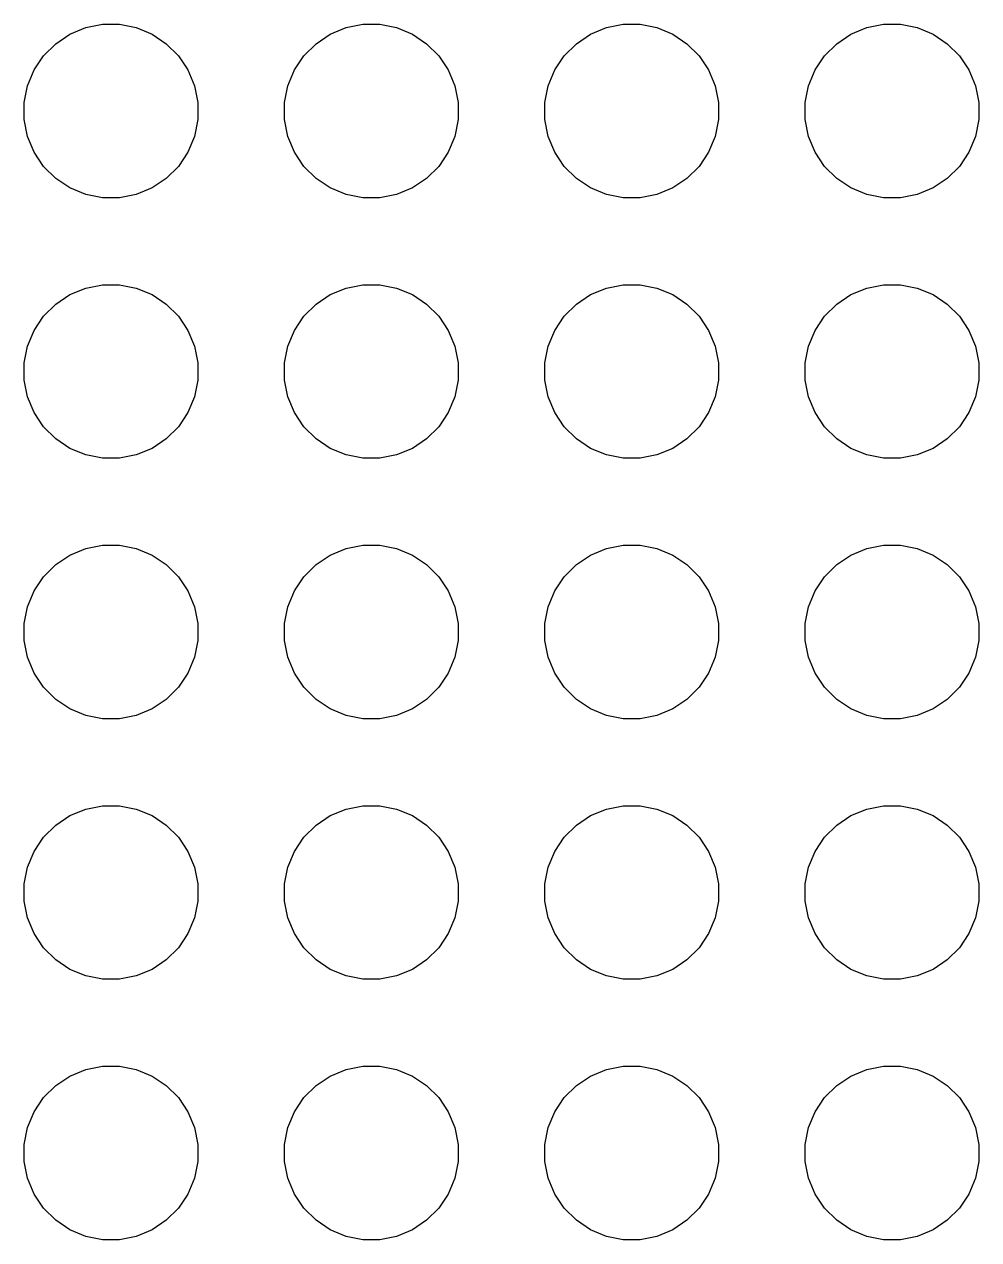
# Model space of a CAD drawing. Extents: x 99 to 187, y -188 to -32.
# Drawn here: x 145.47 to 154.79, y -70.38 to -58.52 of the extents above; entities that cross this region are included whole.
import ezdxf

# ---------------------------------------------------------------- set-up
doc = ezdxf.new("R2010")
doc.units = 0
doc.layers.add('BLACK', color=7, linetype='CONTINUOUS')

msp = doc.modelspace()

# ---------------------------------------------------------------- linework, layer by layer
at = {"layer": 'BLACK', "linetype": 'Continuous'}
for p, q in [((146.073258, -58.556601), (146.236685, -58.524093)), ((146.236685, -58.524093), (146.403315, -58.524093)), ((146.403315, -58.524093), (146.566742, -58.556601)), ((148.613258, -58.556601), (148.776685, -58.524093)), ((148.776685, -58.524093), (148.943315, -58.524093)), ((148.943315, -58.524093), (149.106742, -58.556601)), ((151.153258, -58.556601), (151.316685, -58.524093)), ((151.316685, -58.524093), (151.483315, -58.524093)), ((151.483315, -58.524093), (151.646742, -58.556601)), ((153.693258, -58.556601), (153.856685, -58.524093)), ((153.856685, -58.524093), (154.023315, -58.524093)), ((154.023315, -58.524093), (154.186742, -58.556601)), ((145.780766, -58.712941), (145.919313, -58.620367)), ((145.919313, -58.620367), (146.073258, -58.556601)), ((146.566742, -58.556601), (146.720687, -58.620367)), ((146.720687, -58.620367), (146.859234, -58.712941)), ((148.320766, -58.712941), (148.459313, -58.620367)), ((148.459313, -58.620367), (148.613258, -58.556601)), ((149.106742, -58.556601), (149.260687, -58.620367)), ((149.260687, -58.620367), (149.399234, -58.712941)), ((150.860766, -58.712941), (150.999313, -58.620367)), ((150.999313, -58.620367), (151.153258, -58.556601)), ((151.646742, -58.556601), (151.800687, -58.620367)), ((151.800687, -58.620367), (151.939234, -58.712941)), ((153.400766, -58.712941), (153.539313, -58.620367)), ((153.539313, -58.620367), (153.693258, -58.556601)), ((154.186742, -58.556601), (154.340687, -58.620367)), ((154.340687, -58.620367), (154.479234, -58.712941)), ((145.662941, -58.830766), (145.780766, -58.712941)), ((146.859234, -58.712941), (146.977059, -58.830766)), ((148.202941, -58.830766), (148.320766, -58.712941)), ((149.399234, -58.712941), (149.517059, -58.830766)), ((150.742941, -58.830766), (150.860766, -58.712941)), ((151.939234, -58.712941), (152.057059, -58.830766)), ((153.282941, -58.830766), (153.400766, -58.712941)), ((154.479234, -58.712941), (154.597059, -58.830766)), ((145.570367, -58.969313), (145.662941, -58.830766)), ((146.977059, -58.830766), (147.069633, -58.969313)), ((148.110367, -58.969313), (148.202941, -58.830766)), ((149.517059, -58.830766), (149.609633, -58.969313)), ((150.650367, -58.969313), (150.742941, -58.830766)), ((152.057059, -58.830766), (152.149633, -58.969313)), ((153.190367, -58.969313), (153.282941, -58.830766)), ((154.597059, -58.830766), (154.689633, -58.969313)), ((145.506601, -59.123258), (145.570367, -58.969313)), ((147.069633, -58.969313), (147.133399, -59.123258)), ((148.046601, -59.123258), (148.110367, -58.969313)), ((149.609633, -58.969313), (149.673399, -59.123258)), ((150.586601, -59.123258), (150.650367, -58.969313)), ((152.149633, -58.969313), (152.213399, -59.123258)), ((153.126601, -59.123258), (153.190367, -58.969313)), ((154.689633, -58.969313), (154.753399, -59.123258)), ((145.474093, -59.286685), (145.506601, -59.123258)), ((147.133399, -59.123258), (147.165907, -59.286685)), ((148.014093, -59.286685), (148.046601, -59.123258)), ((149.673399, -59.123258), (149.705907, -59.286685)), ((150.554093, -59.286685), (150.586601, -59.123258)), ((152.213399, -59.123258), (152.245907, -59.286685)), ((153.094093, -59.286685), (153.126601, -59.123258)), ((154.753399, -59.123258), (154.785907, -59.286685)), ((145.474093, -59.453315), (145.474093, -59.286685)), ((147.165907, -59.286685), (147.165907, -59.453315)), ((148.014093, -59.453315), (148.014093, -59.286685)), ((149.705907, -59.286685), (149.705907, -59.453315)), ((150.554093, -59.453315), (150.554093, -59.286685)), ((152.245907, -59.286685), (152.245907, -59.453315)), ((153.094093, -59.453315), (153.094093, -59.286685)), ((154.785907, -59.286685), (154.785907, -59.453315)), ((145.506601, -59.616742), (145.474093, -59.453315)), ((147.165907, -59.453315), (147.133399, -59.616742)), ((148.046601, -59.616742), (148.014093, -59.453315)), ((149.705907, -59.453315), (149.673399, -59.616742)), ((150.586601, -59.616742), (150.554093, -59.453315)), ((152.245907, -59.453315), (152.213399, -59.616742)), ((153.126601, -59.616742), (153.094093, -59.453315)), ((154.785907, -59.453315), (154.753399, -59.616742)), ((145.570367, -59.770687), (145.506601, -59.616742)), ((147.133399, -59.616742), (147.069633, -59.770687)), ((148.110367, -59.770687), (148.046601, -59.616742)), ((149.673399, -59.616742), (149.609633, -59.770687)), ((150.650367, -59.770687), (150.586601, -59.616742)), ((152.213399, -59.616742), (152.149633, -59.770687)), ((153.190367, -59.770687), (153.126601, -59.616742)), ((154.753399, -59.616742), (154.689633, -59.770687)), ((145.662941, -59.909234), (145.570367, -59.770687)), ((147.069633, -59.770687), (146.977059, -59.909234)), ((148.202941, -59.909234), (148.110367, -59.770687)), ((149.609633, -59.770687), (149.517059, -59.909234)), ((150.742941, -59.909234), (150.650367, -59.770687)), ((152.149633, -59.770687), (152.057059, -59.909234)), ((153.282941, -59.909234), (153.190367, -59.770687)), ((154.689633, -59.770687), (154.597059, -59.909234)), ((145.780766, -60.027059), (145.662941, -59.909234)), ((146.977059, -59.909234), (146.859234, -60.027059)), ((148.320766, -60.027059), (148.202941, -59.909234)), ((149.517059, -59.909234), (149.399234, -60.027059)), ((150.860766, -60.027059), (150.742941, -59.909234)), ((152.057059, -59.909234), (151.939234, -60.027059)), ((153.400766, -60.027059), (153.282941, -59.909234)), ((154.597059, -59.909234), (154.479234, -60.027059)), ((145.919313, -60.119633), (145.780766, -60.027059)), ((146.859234, -60.027059), (146.720687, -60.119633)), ((148.459313, -60.119633), (148.320766, -60.027059)), ((149.399234, -60.027059), (149.260687, -60.119633)), ((150.999313, -60.119633), (150.860766, -60.027059)), ((151.939234, -60.027059), (151.800687, -60.119633)), ((153.539313, -60.119633), (153.400766, -60.027059)), ((154.479234, -60.027059), (154.340687, -60.119633)), ((146.073258, -60.183399), (145.919313, -60.119633)), ((146.236685, -60.215907), (146.073258, -60.183399)), ((146.566742, -60.183399), (146.403315, -60.215907)), ((146.720687, -60.119633), (146.566742, -60.183399)), ((148.613258, -60.183399), (148.459313, -60.119633)), ((148.776685, -60.215907), (148.613258, -60.183399)), ((149.106742, -60.183399), (148.943315, -60.215907)), ((149.260687, -60.119633), (149.106742, -60.183399)), ((151.153258, -60.183399), (150.999313, -60.119633)), ((151.316685, -60.215907), (151.153258, -60.183399)), ((151.646742, -60.183399), (151.483315, -60.215907)), ((151.800687, -60.119633), (151.646742, -60.183399)), ((153.693258, -60.183399), (153.539313, -60.119633)), ((153.856685, -60.215907), (153.693258, -60.183399)), ((154.186742, -60.183399), (154.023315, -60.215907)), ((154.340687, -60.119633), (154.186742, -60.183399)), ((146.403315, -60.215907), (146.236685, -60.215907)), ((148.943315, -60.215907), (148.776685, -60.215907)), ((151.483315, -60.215907), (151.316685, -60.215907)), ((154.023315, -60.215907), (153.856685, -60.215907)), ((145.919313, -61.160367), (146.073258, -61.096601)), ((146.073258, -61.096601), (146.236685, -61.064093)), ((146.236685, -61.064093), (146.403315, -61.064093)), ((146.403315, -61.064093), (146.566742, -61.096601)), ((146.566742, -61.096601), (146.720687, -61.160367)), ((148.459313, -61.160367), (148.613258, -61.096601)), ((148.613258, -61.096601), (148.776685, -61.064093)), ((148.776685, -61.064093), (148.943315, -61.064093)), ((148.943315, -61.064093), (149.106742, -61.096601)), ((149.106742, -61.096601), (149.260687, -61.160367)), ((150.999313, -61.160367), (151.153258, -61.096601)), ((151.153258, -61.096601), (151.316685, -61.064093)), ((151.316685, -61.064093), (151.483315, -61.064093)), ((151.483315, -61.064093), (151.646742, -61.096601)), ((151.646742, -61.096601), (151.800687, -61.160367)), ((153.539313, -61.160367), (153.693258, -61.096601)), ((153.693258, -61.096601), (153.856685, -61.064093)), ((153.856685, -61.064093), (154.023315, -61.064093)), ((154.023315, -61.064093), (154.186742, -61.096601)), ((154.186742, -61.096601), (154.340687, -61.160367)), ((145.662941, -61.370766), (145.780766, -61.252941)), ((145.780766, -61.252941), (145.919313, -61.160367)), ((146.720687, -61.160367), (146.859234, -61.252941)), ((146.859234, -61.252941), (146.977059, -61.370766)), ((148.202941, -61.370766), (148.320766, -61.252941)), ((148.320766, -61.252941), (148.459313, -61.160367)), ((149.260687, -61.160367), (149.399234, -61.252941)), ((149.399234, -61.252941), (149.517059, -61.370766)), ((150.742941, -61.370766), (150.860766, -61.252941)), ((150.860766, -61.252941), (150.999313, -61.160367)), ((151.800687, -61.160367), (151.939234, -61.252941)), ((151.939234, -61.252941), (152.057059, -61.370766)), ((153.282941, -61.370766), (153.400766, -61.252941)), ((153.400766, -61.252941), (153.539313, -61.160367)), ((154.340687, -61.160367), (154.479234, -61.252941)), ((154.479234, -61.252941), (154.597059, -61.370766)), ((145.570367, -61.509313), (145.662941, -61.370766)), ((146.977059, -61.370766), (147.069633, -61.509313)), ((148.110367, -61.509313), (148.202941, -61.370766)), ((149.517059, -61.370766), (149.609633, -61.509313)), ((150.650367, -61.509313), (150.742941, -61.370766)), ((152.057059, -61.370766), (152.149633, -61.509313)), ((153.190367, -61.509313), (153.282941, -61.370766)), ((154.597059, -61.370766), (154.689633, -61.509313)), ((145.506601, -61.663258), (145.570367, -61.509313)), ((147.069633, -61.509313), (147.133399, -61.663258)), ((148.046601, -61.663258), (148.110367, -61.509313)), ((149.609633, -61.509313), (149.673399, -61.663258)), ((150.586601, -61.663258), (150.650367, -61.509313)), ((152.149633, -61.509313), (152.213399, -61.663258)), ((153.126601, -61.663258), (153.190367, -61.509313)), ((154.689633, -61.509313), (154.753399, -61.663258)), ((145.474093, -61.826685), (145.506601, -61.663258)), ((147.133399, -61.663258), (147.165907, -61.826685)), ((148.014093, -61.826685), (148.046601, -61.663258)), ((149.673399, -61.663258), (149.705907, -61.826685)), ((150.554093, -61.826685), (150.586601, -61.663258)), ((152.213399, -61.663258), (152.245907, -61.826685)), ((153.094093, -61.826685), (153.126601, -61.663258)), ((154.753399, -61.663258), (154.785907, -61.826685)), ((145.474093, -61.993315), (145.474093, -61.826685)), ((147.165907, -61.826685), (147.165907, -61.993315)), ((148.014093, -61.993315), (148.014093, -61.826685)), ((149.705907, -61.826685), (149.705907, -61.993315)), ((150.554093, -61.993315), (150.554093, -61.826685)), ((152.245907, -61.826685), (152.245907, -61.993315)), ((153.094093, -61.993315), (153.094093, -61.826685)), ((154.785907, -61.826685), (154.785907, -61.993315)), ((145.506601, -62.156742), (145.474093, -61.993315)), ((147.165907, -61.993315), (147.133399, -62.156742)), ((148.046601, -62.156742), (148.014093, -61.993315)), ((149.705907, -61.993315), (149.673399, -62.156742)), ((150.586601, -62.156742), (150.554093, -61.993315)), ((152.245907, -61.993315), (152.213399, -62.156742)), ((153.126601, -62.156742), (153.094093, -61.993315)), ((154.785907, -61.993315), (154.753399, -62.156742)), ((145.570367, -62.310687), (145.506601, -62.156742)), ((147.133399, -62.156742), (147.069633, -62.310687)), ((148.110367, -62.310687), (148.046601, -62.156742)), ((149.673399, -62.156742), (149.609633, -62.310687)), ((150.650367, -62.310687), (150.586601, -62.156742)), ((152.213399, -62.156742), (152.149633, -62.310687)), ((153.190367, -62.310687), (153.126601, -62.156742)), ((154.753399, -62.156742), (154.689633, -62.310687)), ((145.662941, -62.449234), (145.570367, -62.310687)), ((147.069633, -62.310687), (146.977059, -62.449234)), ((148.202941, -62.449234), (148.110367, -62.310687)), ((149.609633, -62.310687), (149.517059, -62.449234)), ((150.742941, -62.449234), (150.650367, -62.310687)), ((152.149633, -62.310687), (152.057059, -62.449234)), ((153.282941, -62.449234), (153.190367, -62.310687)), ((154.689633, -62.310687), (154.597059, -62.449234)), ((145.780766, -62.567059), (145.662941, -62.449234)), ((146.977059, -62.449234), (146.859234, -62.567059)), ((148.320766, -62.567059), (148.202941, -62.449234)), ((149.517059, -62.449234), (149.399234, -62.567059)), ((150.860766, -62.567059), (150.742941, -62.449234)), ((152.057059, -62.449234), (151.939234, -62.567059)), ((153.400766, -62.567059), (153.282941, -62.449234)), ((154.597059, -62.449234), (154.479234, -62.567059)), ((145.919313, -62.659633), (145.780766, -62.567059)), ((146.859234, -62.567059), (146.720687, -62.659633)), ((148.459313, -62.659633), (148.320766, -62.567059)), ((149.399234, -62.567059), (149.260687, -62.659633)), ((150.999313, -62.659633), (150.860766, -62.567059)), ((151.939234, -62.567059), (151.800687, -62.659633)), ((153.539313, -62.659633), (153.400766, -62.567059)), ((154.479234, -62.567059), (154.340687, -62.659633)), ((146.073258, -62.723399), (145.919313, -62.659633)), ((146.720687, -62.659633), (146.566742, -62.723399)), ((148.613258, -62.723399), (148.459313, -62.659633)), ((149.260687, -62.659633), (149.106742, -62.723399)), ((151.153258, -62.723399), (150.999313, -62.659633)), ((151.800687, -62.659633), (151.646742, -62.723399)), ((153.693258, -62.723399), (153.539313, -62.659633)), ((154.340687, -62.659633), (154.186742, -62.723399)), ((146.236685, -62.755907), (146.073258, -62.723399)), ((146.403315, -62.755907), (146.236685, -62.755907)), ((146.566742, -62.723399), (146.403315, -62.755907)), ((148.776685, -62.755907), (148.613258, -62.723399)), ((148.943315, -62.755907), (148.776685, -62.755907)), ((149.106742, -62.723399), (148.943315, -62.755907)), ((151.316685, -62.755907), (151.153258, -62.723399)), ((151.483315, -62.755907), (151.316685, -62.755907)), ((151.646742, -62.723399), (151.483315, -62.755907)), ((153.856685, -62.755907), (153.693258, -62.723399)), ((154.023315, -62.755907), (153.856685, -62.755907)), ((154.186742, -62.723399), (154.023315, -62.755907)), ((145.919313, -63.700367), (146.073258, -63.636601)), ((146.073258, -63.636601), (146.236685, -63.604093)), ((146.236685, -63.604093), (146.403315, -63.604093)), ((146.403315, -63.604093), (146.566742, -63.636601)), ((146.566742, -63.636601), (146.720687, -63.700367)), ((148.459313, -63.700367), (148.613258, -63.636601)), ((148.613258, -63.636601), (148.776685, -63.604093)), ((148.776685, -63.604093), (148.943315, -63.604093)), ((148.943315, -63.604093), (149.106742, -63.636601)), ((149.106742, -63.636601), (149.260687, -63.700367)), ((150.999313, -63.700367), (151.153258, -63.636601)), ((151.153258, -63.636601), (151.316685, -63.604093)), ((151.316685, -63.604093), (151.483315, -63.604093)), ((151.483315, -63.604093), (151.646742, -63.636601)), ((151.646742, -63.636601), (151.800687, -63.700367)), ((153.539313, -63.700367), (153.693258, -63.636601)), ((153.693258, -63.636601), (153.856685, -63.604093)), ((153.856685, -63.604093), (154.023315, -63.604093)), ((154.023315, -63.604093), (154.186742, -63.636601)), ((154.186742, -63.636601), (154.340687, -63.700367)), ((145.780766, -63.792941), (145.919313, -63.700367)), ((146.720687, -63.700367), (146.859234, -63.792941)), ((148.320766, -63.792941), (148.459313, -63.700367)), ((149.260687, -63.700367), (149.399234, -63.792941)), ((150.860766, -63.792941), (150.999313, -63.700367)), ((151.800687, -63.700367), (151.939234, -63.792941)), ((153.400766, -63.792941), (153.539313, -63.700367)), ((154.340687, -63.700367), (154.479234, -63.792941)), ((145.662941, -63.910766), (145.780766, -63.792941)), ((146.859234, -63.792941), (146.977059, -63.910766)), ((148.202941, -63.910766), (148.320766, -63.792941)), ((149.399234, -63.792941), (149.517059, -63.910766)), ((150.742941, -63.910766), (150.860766, -63.792941)), ((151.939234, -63.792941), (152.057059, -63.910766)), ((153.282941, -63.910766), (153.400766, -63.792941)), ((154.479234, -63.792941), (154.597059, -63.910766)), ((145.570367, -64.049313), (145.662941, -63.910766)), ((146.977059, -63.910766), (147.069633, -64.049313)), ((148.110367, -64.049313), (148.202941, -63.910766)), ((149.517059, -63.910766), (149.609633, -64.049313)), ((150.650367, -64.049313), (150.742941, -63.910766)), ((152.057059, -63.910766), (152.149633, -64.049313)), ((153.190367, -64.049313), (153.282941, -63.910766)), ((154.597059, -63.910766), (154.689633, -64.049313)), ((145.506601, -64.203258), (145.570367, -64.049313)), ((147.069633, -64.049313), (147.133399, -64.203258)), ((148.046601, -64.203258), (148.110367, -64.049313)), ((149.609633, -64.049313), (149.673399, -64.203258)), ((150.586601, -64.203258), (150.650367, -64.049313)), ((152.149633, -64.049313), (152.213399, -64.203258)), ((153.126601, -64.203258), (153.190367, -64.049313)), ((154.689633, -64.049313), (154.753399, -64.203258)), ((145.474093, -64.366685), (145.506601, -64.203258)), ((147.133399, -64.203258), (147.165907, -64.366685)), ((148.014093, -64.366685), (148.046601, -64.203258)), ((149.673399, -64.203258), (149.705907, -64.366685)), ((150.554093, -64.366685), (150.586601, -64.203258)), ((152.213399, -64.203258), (152.245907, -64.366685)), ((153.094093, -64.366685), (153.126601, -64.203258)), ((154.753399, -64.203258), (154.785907, -64.366685)), ((145.474093, -64.533315), (145.474093, -64.366685)), ((147.165907, -64.366685), (147.165907, -64.533315)), ((148.014093, -64.533315), (148.014093, -64.366685)), ((149.705907, -64.366685), (149.705907, -64.533315)), ((150.554093, -64.533315), (150.554093, -64.366685)), ((152.245907, -64.366685), (152.245907, -64.533315)), ((153.094093, -64.533315), (153.094093, -64.366685)), ((154.785907, -64.366685), (154.785907, -64.533315)), ((145.506601, -64.696742), (145.474093, -64.533315)), ((147.165907, -64.533315), (147.133399, -64.696742)), ((148.046601, -64.696742), (148.014093, -64.533315)), ((149.705907, -64.533315), (149.673399, -64.696742)), ((150.586601, -64.696742), (150.554093, -64.533315)), ((152.245907, -64.533315), (152.213399, -64.696742)), ((153.126601, -64.696742), (153.094093, -64.533315)), ((154.785907, -64.533315), (154.753399, -64.696742)), ((145.570367, -64.850687), (145.506601, -64.696742)), ((147.133399, -64.696742), (147.069633, -64.850687)), ((148.110367, -64.850687), (148.046601, -64.696742)), ((149.673399, -64.696742), (149.609633, -64.850687)), ((150.650367, -64.850687), (150.586601, -64.696742)), ((152.213399, -64.696742), (152.149633, -64.850687)), ((153.190367, -64.850687), (153.126601, -64.696742)), ((154.753399, -64.696742), (154.689633, -64.850687)), ((145.662941, -64.989234), (145.570367, -64.850687)), ((147.069633, -64.850687), (146.977059, -64.989234)), ((148.202941, -64.989234), (148.110367, -64.850687)), ((149.609633, -64.850687), (149.517059, -64.989234)), ((150.742941, -64.989234), (150.650367, -64.850687)), ((152.149633, -64.850687), (152.057059, -64.989234)), ((153.282941, -64.989234), (153.190367, -64.850687)), ((154.689633, -64.850687), (154.597059, -64.989234)), ((145.780766, -65.107059), (145.662941, -64.989234)), ((146.977059, -64.989234), (146.859234, -65.107059)), ((148.320766, -65.107059), (148.202941, -64.989234)), ((149.517059, -64.989234), (149.399234, -65.107059)), ((150.860766, -65.107059), (150.742941, -64.989234)), ((152.057059, -64.989234), (151.939234, -65.107059)), ((153.400766, -65.107059), (153.282941, -64.989234)), ((154.597059, -64.989234), (154.479234, -65.107059)), ((145.919313, -65.199633), (145.780766, -65.107059)), ((146.859234, -65.107059), (146.720687, -65.199633)), ((148.459313, -65.199633), (148.320766, -65.107059)), ((149.399234, -65.107059), (149.260687, -65.199633)), ((150.999313, -65.199633), (150.860766, -65.107059)), ((151.939234, -65.107059), (151.800687, -65.199633)), ((153.539313, -65.199633), (153.400766, -65.107059)), ((154.479234, -65.107059), (154.340687, -65.199633)), ((146.073258, -65.263399), (145.919313, -65.199633)), ((146.236685, -65.295907), (146.073258, -65.263399)), ((146.403315, -65.295907), (146.236685, -65.295907)), ((146.566742, -65.263399), (146.403315, -65.295907)), ((146.720687, -65.199633), (146.566742, -65.263399)), ((148.613258, -65.263399), (148.459313, -65.199633)), ((148.776685, -65.295907), (148.613258, -65.263399)), ((148.943315, -65.295907), (148.776685, -65.295907)), ((149.106742, -65.263399), (148.943315, -65.295907)), ((149.260687, -65.199633), (149.106742, -65.263399)), ((151.153258, -65.263399), (150.999313, -65.199633)), ((151.316685, -65.295907), (151.153258, -65.263399)), ((151.483315, -65.295907), (151.316685, -65.295907)), ((151.646742, -65.263399), (151.483315, -65.295907)), ((151.800687, -65.199633), (151.646742, -65.263399)), ((153.693258, -65.263399), (153.539313, -65.199633)), ((153.856685, -65.295907), (153.693258, -65.263399)), ((154.023315, -65.295907), (153.856685, -65.295907)), ((154.186742, -65.263399), (154.023315, -65.295907)), ((154.340687, -65.199633), (154.186742, -65.263399)), ((145.780766, -66.332941), (145.919313, -66.240367)), ((145.919313, -66.240367), (146.073258, -66.176601)), ((146.073258, -66.176601), (146.236685, -66.144093)), ((146.236685, -66.144093), (146.403315, -66.144093)), ((146.403315, -66.144093), (146.566742, -66.176601)), ((146.566742, -66.176601), (146.720687, -66.240367)), ((146.720687, -66.240367), (146.859234, -66.332941)), ((148.320766, -66.332941), (148.459313, -66.240367)), ((148.459313, -66.240367), (148.613258, -66.176601)), ((148.613258, -66.176601), (148.776685, -66.144093)), ((148.776685, -66.144093), (148.943315, -66.144093)), ((148.943315, -66.144093), (149.106742, -66.176601)), ((149.106742, -66.176601), (149.260687, -66.240367)), ((149.260687, -66.240367), (149.399234, -66.332941)), ((150.860766, -66.332941), (150.999313, -66.240367)), ((150.999313, -66.240367), (151.153258, -66.176601)), ((151.153258, -66.176601), (151.316685, -66.144093)), ((151.316685, -66.144093), (151.483315, -66.144093)), ((151.483315, -66.144093), (151.646742, -66.176601)), ((151.646742, -66.176601), (151.800687, -66.240367)), ((151.800687, -66.240367), (151.939234, -66.332941)), ((153.400766, -66.332941), (153.539313, -66.240367)), ((153.539313, -66.240367), (153.693258, -66.176601)), ((153.693258, -66.176601), (153.856685, -66.144093)), ((153.856685, -66.144093), (154.023315, -66.144093)), ((154.023315, -66.144093), (154.186742, -66.176601)), ((154.186742, -66.176601), (154.340687, -66.240367)), ((154.340687, -66.240367), (154.479234, -66.332941)), ((145.662941, -66.450766), (145.780766, -66.332941)), ((146.859234, -66.332941), (146.977059, -66.450766)), ((148.202941, -66.450766), (148.320766, -66.332941)), ((149.399234, -66.332941), (149.517059, -66.450766)), ((150.742941, -66.450766), (150.860766, -66.332941)), ((151.939234, -66.332941), (152.057059, -66.450766)), ((153.282941, -66.450766), (153.400766, -66.332941)), ((154.479234, -66.332941), (154.597059, -66.450766)), ((145.570367, -66.589313), (145.662941, -66.450766)), ((146.977059, -66.450766), (147.069633, -66.589313)), ((148.110367, -66.589313), (148.202941, -66.450766)), ((149.517059, -66.450766), (149.609633, -66.589313)), ((150.650367, -66.589313), (150.742941, -66.450766)), ((152.057059, -66.450766), (152.149633, -66.589313)), ((153.190367, -66.589313), (153.282941, -66.450766)), ((154.597059, -66.450766), (154.689633, -66.589313)), ((145.506601, -66.743258), (145.570367, -66.589313)), ((147.069633, -66.589313), (147.133399, -66.743258)), ((148.046601, -66.743258), (148.110367, -66.589313)), ((149.609633, -66.589313), (149.673399, -66.743258)), ((150.586601, -66.743258), (150.650367, -66.589313)), ((152.149633, -66.589313), (152.213399, -66.743258)), ((153.126601, -66.743258), (153.190367, -66.589313)), ((154.689633, -66.589313), (154.753399, -66.743258)), ((145.474093, -66.906685), (145.506601, -66.743258)), ((147.133399, -66.743258), (147.165907, -66.906685)), ((148.014093, -66.906685), (148.046601, -66.743258)), ((149.673399, -66.743258), (149.705907, -66.906685)), ((150.554093, -66.906685), (150.586601, -66.743258)), ((152.213399, -66.743258), (152.245907, -66.906685)), ((153.094093, -66.906685), (153.126601, -66.743258)), ((154.753399, -66.743258), (154.785907, -66.906685)), ((145.474093, -67.073315), (145.474093, -66.906685)), ((147.165907, -66.906685), (147.165907, -67.073315)), ((148.014093, -67.073315), (148.014093, -66.906685)), ((149.705907, -66.906685), (149.705907, -67.073315)), ((150.554093, -67.073315), (150.554093, -66.906685)), ((152.245907, -66.906685), (152.245907, -67.073315)), ((153.094093, -67.073315), (153.094093, -66.906685)), ((154.785907, -66.906685), (154.785907, -67.073315)), ((145.506601, -67.236742), (145.474093, -67.073315)), ((147.165907, -67.073315), (147.133399, -67.236742)), ((148.046601, -67.236742), (148.014093, -67.073315)), ((149.705907, -67.073315), (149.673399, -67.236742)), ((150.586601, -67.236742), (150.554093, -67.073315)), ((152.245907, -67.073315), (152.213399, -67.236742)), ((153.126601, -67.236742), (153.094093, -67.073315)), ((154.785907, -67.073315), (154.753399, -67.236742)), ((145.570367, -67.390687), (145.506601, -67.236742)), ((147.133399, -67.236742), (147.069633, -67.390687)), ((148.110367, -67.390687), (148.046601, -67.236742)), ((149.673399, -67.236742), (149.609633, -67.390687)), ((150.650367, -67.390687), (150.586601, -67.236742)), ((152.213399, -67.236742), (152.149633, -67.390687)), ((153.190367, -67.390687), (153.126601, -67.236742)), ((154.753399, -67.236742), (154.689633, -67.390687)), ((145.662941, -67.529234), (145.570367, -67.390687)), ((147.069633, -67.390687), (146.977059, -67.529234)), ((148.202941, -67.529234), (148.110367, -67.390687)), ((149.609633, -67.390687), (149.517059, -67.529234)), ((150.742941, -67.529234), (150.650367, -67.390687)), ((152.149633, -67.390687), (152.057059, -67.529234)), ((153.282941, -67.529234), (153.190367, -67.390687)), ((154.689633, -67.390687), (154.597059, -67.529234)), ((145.780766, -67.647059), (145.662941, -67.529234)), ((146.977059, -67.529234), (146.859234, -67.647059)), ((148.320766, -67.647059), (148.202941, -67.529234)), ((149.517059, -67.529234), (149.399234, -67.647059)), ((150.860766, -67.647059), (150.742941, -67.529234)), ((152.057059, -67.529234), (151.939234, -67.647059)), ((153.400766, -67.647059), (153.282941, -67.529234)), ((154.597059, -67.529234), (154.479234, -67.647059)), ((145.919313, -67.739633), (145.780766, -67.647059)), ((146.859234, -67.647059), (146.720687, -67.739633)), ((148.459313, -67.739633), (148.320766, -67.647059)), ((149.399234, -67.647059), (149.260687, -67.739633)), ((150.999313, -67.739633), (150.860766, -67.647059)), ((151.939234, -67.647059), (151.800687, -67.739633)), ((153.539313, -67.739633), (153.400766, -67.647059)), ((154.479234, -67.647059), (154.340687, -67.739633)), ((146.073258, -67.803399), (145.919313, -67.739633)), ((146.720687, -67.739633), (146.566742, -67.803399)), ((148.613258, -67.803399), (148.459313, -67.739633)), ((149.260687, -67.739633), (149.106742, -67.803399)), ((151.153258, -67.803399), (150.999313, -67.739633)), ((151.800687, -67.739633), (151.646742, -67.803399)), ((153.693258, -67.803399), (153.539313, -67.739633)), ((154.340687, -67.739633), (154.186742, -67.803399)), ((146.236685, -67.835907), (146.073258, -67.803399)), ((146.403315, -67.835907), (146.236685, -67.835907)), ((146.566742, -67.803399), (146.403315, -67.835907)), ((148.776685, -67.835907), (148.613258, -67.803399)), ((148.943315, -67.835907), (148.776685, -67.835907)), ((149.106742, -67.803399), (148.943315, -67.835907)), ((151.316685, -67.835907), (151.153258, -67.803399)), ((151.483315, -67.835907), (151.316685, -67.835907)), ((151.646742, -67.803399), (151.483315, -67.835907)), ((153.856685, -67.835907), (153.693258, -67.803399)), ((154.023315, -67.835907), (153.856685, -67.835907)), ((154.186742, -67.803399), (154.023315, -67.835907)), ((145.919313, -68.780367), (146.073258, -68.716601)), ((146.073258, -68.716601), (146.236685, -68.684093)), ((146.236685, -68.684093), (146.403315, -68.684093)), ((146.403315, -68.684093), (146.566742, -68.716601)), ((146.566742, -68.716601), (146.720687, -68.780367)), ((148.459313, -68.780367), (148.613258, -68.716601)), ((148.613258, -68.716601), (148.776685, -68.684093)), ((148.776685, -68.684093), (148.943315, -68.684093)), ((148.943315, -68.684093), (149.106742, -68.716601)), ((149.106742, -68.716601), (149.260687, -68.780367)), ((150.999313, -68.780367), (151.153258, -68.716601)), ((151.153258, -68.716601), (151.316685, -68.684093)), ((151.316685, -68.684093), (151.483315, -68.684093)), ((151.483315, -68.684093), (151.646742, -68.716601)), ((151.646742, -68.716601), (151.800687, -68.780367)), ((153.539313, -68.780367), (153.693258, -68.716601)), ((153.693258, -68.716601), (153.856685, -68.684093)), ((153.856685, -68.684093), (154.023315, -68.684093)), ((154.023315, -68.684093), (154.186742, -68.716601)), ((154.186742, -68.716601), (154.340687, -68.780367)), ((145.780766, -68.872941), (145.919313, -68.780367)), ((146.720687, -68.780367), (146.859234, -68.872941)), ((148.320766, -68.872941), (148.459313, -68.780367)), ((149.260687, -68.780367), (149.399234, -68.872941)), ((150.860766, -68.872941), (150.999313, -68.780367)), ((151.800687, -68.780367), (151.939234, -68.872941)), ((153.400766, -68.872941), (153.539313, -68.780367)), ((154.340687, -68.780367), (154.479234, -68.872941)), ((145.662941, -68.990766), (145.780766, -68.872941)), ((146.859234, -68.872941), (146.977059, -68.990766)), ((148.202941, -68.990766), (148.320766, -68.872941)), ((149.399234, -68.872941), (149.517059, -68.990766)), ((150.742941, -68.990766), (150.860766, -68.872941)), ((151.939234, -68.872941), (152.057059, -68.990766)), ((153.282941, -68.990766), (153.400766, -68.872941)), ((154.479234, -68.872941), (154.597059, -68.990766)), ((145.570367, -69.129313), (145.662941, -68.990766)), ((146.977059, -68.990766), (147.069633, -69.129313)), ((148.110367, -69.129313), (148.202941, -68.990766)), ((149.517059, -68.990766), (149.609633, -69.129313)), ((150.650367, -69.129313), (150.742941, -68.990766)), ((152.057059, -68.990766), (152.149633, -69.129313)), ((153.190367, -69.129313), (153.282941, -68.990766)), ((154.597059, -68.990766), (154.689633, -69.129313)), ((145.506601, -69.283258), (145.570367, -69.129313)), ((147.069633, -69.129313), (147.133399, -69.283258)), ((148.046601, -69.283258), (148.110367, -69.129313)), ((149.609633, -69.129313), (149.673399, -69.283258)), ((150.586601, -69.283258), (150.650367, -69.129313)), ((152.149633, -69.129313), (152.213399, -69.283258)), ((153.126601, -69.283258), (153.190367, -69.129313)), ((154.689633, -69.129313), (154.753399, -69.283258)), ((145.474093, -69.446685), (145.506601, -69.283258)), ((147.133399, -69.283258), (147.165907, -69.446685)), ((148.014093, -69.446685), (148.046601, -69.283258)), ((149.673399, -69.283258), (149.705907, -69.446685)), ((150.554093, -69.446685), (150.586601, -69.283258)), ((152.213399, -69.283258), (152.245907, -69.446685)), ((153.094093, -69.446685), (153.126601, -69.283258)), ((154.753399, -69.283258), (154.785907, -69.446685)), ((145.474093, -69.613315), (145.474093, -69.446685)), ((147.165907, -69.446685), (147.165907, -69.613315)), ((148.014093, -69.613315), (148.014093, -69.446685)), ((149.705907, -69.446685), (149.705907, -69.613315)), ((150.554093, -69.613315), (150.554093, -69.446685)), ((152.245907, -69.446685), (152.245907, -69.613315)), ((153.094093, -69.613315), (153.094093, -69.446685)), ((154.785907, -69.446685), (154.785907, -69.613315)), ((145.506601, -69.776742), (145.474093, -69.613315)), ((147.165907, -69.613315), (147.133399, -69.776742)), ((148.046601, -69.776742), (148.014093, -69.613315)), ((149.705907, -69.613315), (149.673399, -69.776742)), ((150.586601, -69.776742), (150.554093, -69.613315)), ((152.245907, -69.613315), (152.213399, -69.776742)), ((153.126601, -69.776742), (153.094093, -69.613315)), ((154.785907, -69.613315), (154.753399, -69.776742)), ((145.570367, -69.930687), (145.506601, -69.776742)), ((147.133399, -69.776742), (147.069633, -69.930687)), ((148.110367, -69.930687), (148.046601, -69.776742)), ((149.673399, -69.776742), (149.609633, -69.930687)), ((150.650367, -69.930687), (150.586601, -69.776742)), ((152.213399, -69.776742), (152.149633, -69.930687)), ((153.190367, -69.930687), (153.126601, -69.776742)), ((154.753399, -69.776742), (154.689633, -69.930687)), ((145.662941, -70.069234), (145.570367, -69.930687)), ((147.069633, -69.930687), (146.977059, -70.069234)), ((148.202941, -70.069234), (148.110367, -69.930687)), ((149.609633, -69.930687), (149.517059, -70.069234)), ((150.742941, -70.069234), (150.650367, -69.930687)), ((152.149633, -69.930687), (152.057059, -70.069234)), ((153.282941, -70.069234), (153.190367, -69.930687)), ((154.689633, -69.930687), (154.597059, -70.069234)), ((145.780766, -70.187059), (145.662941, -70.069234)), ((146.977059, -70.069234), (146.859234, -70.187059)), ((148.320766, -70.187059), (148.202941, -70.069234)), ((149.517059, -70.069234), (149.399234, -70.187059)), ((150.860766, -70.187059), (150.742941, -70.069234)), ((152.057059, -70.069234), (151.939234, -70.187059)), ((153.400766, -70.187059), (153.282941, -70.069234)), ((154.597059, -70.069234), (154.479234, -70.187059)), ((145.919313, -70.279633), (145.780766, -70.187059)), ((146.073258, -70.343399), (145.919313, -70.279633)), ((146.720687, -70.279633), (146.566742, -70.343399)), ((146.859234, -70.187059), (146.720687, -70.279633)), ((148.459313, -70.279633), (148.320766, -70.187059)), ((148.613258, -70.343399), (148.459313, -70.279633)), ((149.260687, -70.279633), (149.106742, -70.343399)), ((149.399234, -70.187059), (149.260687, -70.279633)), ((150.999313, -70.279633), (150.860766, -70.187059)), ((151.153258, -70.343399), (150.999313, -70.279633)), ((151.800687, -70.279633), (151.646742, -70.343399)), ((151.939234, -70.187059), (151.800687, -70.279633)), ((153.539313, -70.279633), (153.400766, -70.187059)), ((153.693258, -70.343399), (153.539313, -70.279633)), ((154.340687, -70.279633), (154.186742, -70.343399)), ((154.479234, -70.187059), (154.340687, -70.279633)), ((146.236685, -70.375907), (146.073258, -70.343399)), ((146.403315, -70.375907), (146.236685, -70.375907)), ((146.566742, -70.343399), (146.403315, -70.375907)), ((148.776685, -70.375907), (148.613258, -70.343399)), ((148.943315, -70.375907), (148.776685, -70.375907)), ((149.106742, -70.343399), (148.943315, -70.375907)), ((151.316685, -70.375907), (151.153258, -70.343399)), ((151.483315, -70.375907), (151.316685, -70.375907)), ((151.646742, -70.343399), (151.483315, -70.375907)), ((153.856685, -70.375907), (153.693258, -70.343399)), ((154.023315, -70.375907), (153.856685, -70.375907)), ((154.186742, -70.343399), (154.023315, -70.375907))]:
    msp.add_line(p, q, dxfattribs=at)

doc.saveas('drawing.dxf')
